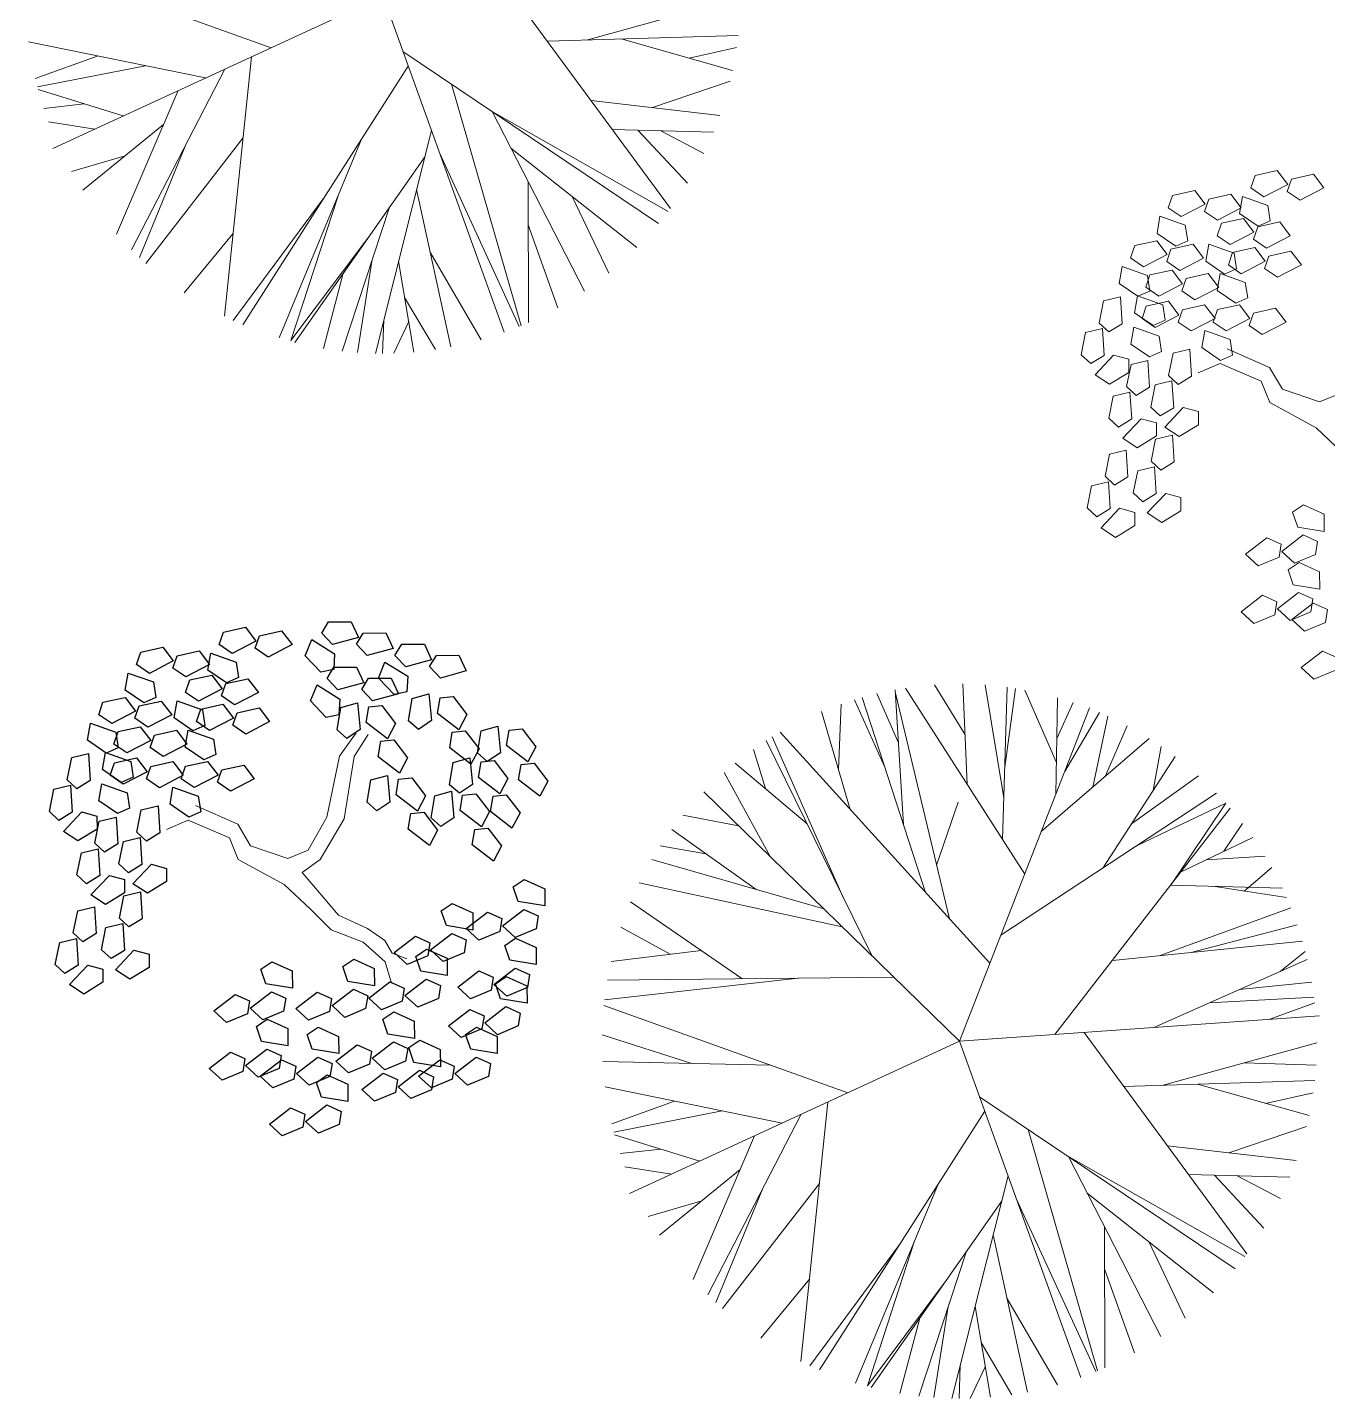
# Model space of a CAD drawing. Header units: millimetres. Extents: x 997 to 4249, y 599 to 1440.
# Drawn here: x 1203.14 to 1217.14, y 966.78 to 981.54 of the extents above; entities that cross this region are included whole.
import ezdxf

# ---------------------------------------------------------------- set-up
doc = ezdxf.new("R2010")
doc.units = ezdxf.units.MM
doc.linetypes.add('Continuo', pattern=[0])
doc.layers.add('cercas existentes', color=18, linetype='Continuous')
doc.layers.add('taludes', color=9, linetype='Continuous')

# ---------------------------------------------------------------- blocks, each defined once
blk = doc.blocks.new('L', base_point=(1.368308775523684, 0.5912675167845717))
at = {"linetype": 'Continuo'}
for p, q in [((1.280916089299289, 0.6500475163375409), (1.31174301821871, 0.6750159968378147)), ((1.31174301821871, 0.6750159968378147), (1.34186187343421, 0.6212700062196056)), ((1.293723648621445, 0.5998346800868539), (1.280916089299289, 0.6500475163375409)), ((1.322488404633423, 0.5908934065339309), (1.293723648621445, 0.5998346800868539)), ((1.34186187343421, 0.6212700062196056), (1.322488404633423, 0.5908934065339309)), ((1.27527990510628, 0.5667751144922686), (1.306106834025701, 0.5917435949925424)), ((1.288087464428436, 0.5165622782415816), (1.27527990510628, 0.5667751144922686)), ((1.306106834025701, 0.5917435949925424), (1.336225689241201, 0.5379976043743333)), ((1.336225689241201, 0.5379976043743333), (1.316852220440414, 0.5076210046886586)), ((1.336982685207903, 0.4891181912847007), (1.355723834733489, 0.547808448240046)), ((1.355723834733489, 0.547808448240046), (1.391149735721709, 0.5543715756204681)), ((1.391149735721709, 0.5543715756204681), (1.404239655361986, 0.5272420425432495)), ((1.316852220440414, 0.5076210046886586), (1.288087464428436, 0.5165622782415816)), ((1.404239655361986, 0.5272420425432495), (1.376269753342036, 0.4836181146925474)), ((1.376269753342036, 0.4836181146925474), (1.336982685207903, 0.4891181912847007))]:
    blk.add_line(p, q, dxfattribs=at)
blk = doc.blocks.new('gtfoods1')
at = {"layer": 'taludes', "lineweight": 5, "extrusion": (-0.01641984845041765, -0.0124598069475162, 0.999787548325991)}
for p, q in [((-718.688503688124, 320.3997060007353, 12.04832550111427), (-721.3130716827236, 321.3397210707515, 12.01693622980289)), ((-716.1423269772752, 321.050275373856, 12.09824991217639), (-714.3911368009174, 318.6679505138595, 12.09732068403467)), ((-717.4851824681434, 320.9549825577933, 12.07500816074742), (-721.038932786184, 319.3150927181293, 11.99620666658475)), ((-717.4851824681434, 320.9549825577933, 12.07500816074742), (-716.179645162247, 317.335708545794, 12.05134440269)), ((-715.2940559639756, 320.4822914667675, 12.10510287981084), (-713.6381162213011, 320.9392986897626, 12.1379943691516)), ((-715.7153264761441, 320.4693824930985, 12.09802333433964), (-713.661286295749, 320.5323243669172, 12.13254193988781)), ((-719.3946108366522, 320.0738705208153, 12.03266815513249), (-721.3006326620007, 320.4633122007299, 12.00621831445561)), ((-714.9221406887445, 320.4936880432317, 12.11135299942037), (-713.7220306415581, 320.1548989780495, 12.12684066825522)), ((-714.1891332522505, 320.2867612665145, 12.12081261227697), (-713.678160186904, 320.4003469556817, 12.13062005194447)), ((-720.5530139794423, 320.310557461803, 12.01659300938064), (-721.2281148810409, 320.066542125518, 12.00246456959347)), ((-718.9024703818532, 320.3009703635175, 12.04358096540974), (-719.19260110301, 317.5076920205354, 12.00400494593921)), ((-717.2699357590798, 320.3582651581862, 12.07110666666667), (-714.5180501092696, 318.5055078866828, 12.09321191045127)), ((-720.0404149444623, 320.2058223275094, 12.02370633979057), (-721.2058988690846, 319.9777258432407, 12.00172256171044)), ((-719.1878369659655, 320.1692870090653, 12.03725319590334), (-720.1941703148657, 318.2238014706968, 11.99648031818518)), ((-717.2132032439583, 320.2009885575869, 12.07007835112589), (-718.9938199701878, 317.4161408631999, 12.00612864387135)), ((-720.2822675404918, 319.6642583961536, 12.01298509694982), (-721.1981601058665, 319.9487400957942, 12.00148842440694)), ((-716.7471365141841, 320.0062810328104, 12.07530618875671), (-715.9986125768942, 317.4062011584888, 12.05519607283778)), ((-714.5855186842853, 319.7539173130194, 12.10766209705819), (-713.7486637954139, 320.0384315042693, 12.12495179244728)), ((-720.7013799975784, 319.7944372212141, 12.00772421943888), (-721.1370339197888, 319.7456517942496, 11.9999613415643)), ((-719.6904190619016, 319.9373688370238, 12.02610885081069), (-720.3531185443671, 318.3912303285301, 11.99595643255481)), ((-715.2457699341549, 319.8305962109566, 12.09777417512901), (-713.858909817832, 319.6695319249231, 12.11854379041469)), ((-716.3112953148011, 319.7128429876268, 12.07880719757897), (-714.4139126350951, 318.6374474846075, 12.0965664866373)), ((-716.3112953148011, 319.7128429876268, 12.07880719757897), (-715.3169907716883, 317.7764513381073, 12.07100480378538)), ((-720.5872075361981, 319.5235428236672, 12.00622330320088), (-721.086172368176, 319.6017541830986, 11.99900334077037)), ((-719.8467028373702, 319.5727445002892, 12.01899803551799), (-720.7156784270428, 318.8664965725441, 11.99592497317938)), ((-716.9628073748672, 319.5068289141109, 12.06553975429339), (-717.5668180364344, 317.1085505222529, 12.02573144746903)), ((-715.0174653366678, 319.5200098860014, 12.09765303062945), (-713.9272236090624, 319.4909314349541, 12.11519604943986)), ((-714.740883172723, 319.5126330066719, 12.1021034988413), (-714.206979259523, 318.9408599717169, 12.10374628762621)), ((-714.49568724103, 319.5060932517299, 12.1060489327559), (-714.0305370336248, 319.2613806632905, 12.11063853226887)), ((-719.6048815500462, 319.3630390469232, 12.02035610306792), (-720.1083115175836, 318.1412272408852, 11.99686132864637)), ((-718.9935809662416, 319.4237891774872, 12.03115279488806), (-720.0369363671018, 318.0763311662026, 11.99722478279888)), ((-717.715341589771, 319.4156545813132, 12.05204437461333), (-718.6041862104557, 317.274244215861, 12.01075935008594)), ((-720.2602243950441, 319.2366605558991, 12.00801820024382), (-720.837408920052, 319.0680441636839, 11.99643752997802)), ((-717.0326357105596, 319.2295692262799, 12.06093760337421), (-718.4346057939501, 317.2268628370264, 12.01295393825754)), ((-716.874320236268, 319.2615205887953, 12.06393586438757), (-716.0186714749011, 317.39786748752, 12.05476278093583)), ((-716.1090166303488, 319.3189085706074, 12.07721989916732), (-714.7512795438838, 318.2476254983742, 12.08616765670734)), ((-715.9228192095184, 318.9562921803692, 12.07575879191277), (-715.919633852986, 317.4403186679133, 12.05691835500333)), ((-718.1276363846384, 318.7708340580512, 12.03723707166826), (-719.096877449053, 317.4618935295939, 12.00500628632653)), ((-717.9690169286453, 318.8044982776294, 12.04026167142183), (-718.4763759563837, 317.2461403819671, 12.01250817823164)), ((-717.1229521771743, 318.8709596482663, 12.05498515020034), (-716.7540398604397, 317.177637897084, 12.03994097591494)), ((-715.4482088460745, 318.7975173487266, 12.08157475395577), (-715.0549876162631, 317.971984490156, 12.07774459296296)), ((-717.4150299607936, 318.6833211964865, 12.04784982265689), (-717.9230052486532, 317.1327531870702, 12.02018328913311)), ((-715.9218455976966, 318.4929348918547, 12.07000021247335), (-715.6020618306322, 317.599707594663, 12.06412032461841)), ((-719.1004715125237, 318.3946840252975, 12.01657211934827), (-719.625364148912, 317.7584013509502, 12.00002198615982)), ((-717.6490778487646, 318.3489850936085, 12.03983932635597), (-718.4763759563837, 317.2461403819671, 12.01250817823164)), ((-716.9743966376259, 318.1890839722255, 12.04892708330965), (-716.4300303455911, 317.254988295113, 12.04622626950307)), ((-717.6069911571069, 318.0973696643114, 12.0373947844313), (-717.7606715947859, 317.1176009755829, 12.02266051584882)), ((-717.317296345579, 318.0992986991007, 12.04217658043905), (-717.1525325400603, 317.122009006664, 12.03270312362559)), ((-717.912957741243, 317.9720341434329, 12.0308078035856), (-718.125692970601, 317.1614963053662, 12.01721269021144)), ((-717.2518406658592, 317.7110509748509, 12.03841306180598), (-716.9200986383332, 317.149281968077, 12.03686035232535)), ((-717.4761534464085, 317.4685423903416, 12.03170684491823), (-717.4891195942187, 317.107670339346, 12.02699654585915)), ((-717.208035313261, 317.4512212823083, 12.0358943763546), (-717.369357828843, 317.1093878747522, 12.02898483862233)), ((-711.8807682955487, 312.0320126547415, 12.09417266884087), (-711.9701887398187, 313.485773549502, 12.11082151582811)), ((-711.3871766854547, 311.0209039175511, 12.08967819389156), (-711.9680141008619, 313.450419229418, 12.1104166289489)), ((-710.5768202264333, 311.50075125585, 12.10896702729315), (-711.8596534851167, 313.5042859605451, 12.11286758353273)), ((-711.2197845058365, 313.0080856171994, 12.11719249381007), (-711.5493374441289, 313.5388023189207, 12.11839416732697)), ((-711.1960658645107, 312.4678918286163, 12.1108498927233), (-711.2434953640375, 313.548101758485, 12.12353300925393)), ((-710.801758056926, 312.3218007749815, 12.1155050896113), (-711.000884358632, 313.5381614691514, 12.12739361131876)), ((-710.8155927798871, 311.8736672895898, 12.1096930341694), (-710.7649621076112, 313.5136928900083, 12.13096330318869)), ((-710.7916002963209, 312.650830278322, 12.11977242913467), (-710.6742304458444, 313.5003422656655, 12.13228703866627)), ((-710.2361168267055, 312.7020216429232, 12.12953329163565), (-710.5754935273749, 313.483287981674, 12.13369608988856)), ((-712.5812442480747, 312.628098040844, 12.09009720286008), (-712.5518170220626, 313.3317948151628, 12.09935028540436)), ((-712.0851528001799, 312.6613743608445, 12.09865938490382), (-712.409341499008, 313.3786299027749, 12.10227388896484)), ((-711.6443288409932, 311.3039440562575, 12.08898227190541), (-712.3260578232976, 313.4031938231487, 12.10394781159123)), ((-711.9349629273488, 312.9130865901957, 12.10426295626928), (-712.1684153898777, 313.4441773845751, 12.10704758264851)), ((-710.2430480791104, 312.3564934843778, 12.12511332873802), (-710.2221139456306, 313.4000776664911, 12.13846275745018)), ((-710.2309351423605, 312.9603332532197, 12.13283758901498), (-710.0543694477999, 313.3479522476841, 12.14056807144786)), ((-712.4555943343016, 312.196881091247, 12.08678677223954), (-712.7627061155163, 313.2508555865784, 12.09487808093887)), ((-711.278809097953, 309.7009560358026, 12.07500816074742), (-709.8781662873153, 313.2919961969305, 12.14276456544856)), ((-710.1464608220233, 312.6041288479169, 12.12978575800128), (-709.7702291975888, 313.2398222845295, 12.14388703791489)), ((-709.8443267193161, 312.4379936798414, 12.13267735674541), (-709.6829533484304, 313.2013131325691, 12.14484048011091)), ((-710.9511619174702, 310.5409947540859, 12.0908581655538), (-713.2109308333916, 313.0282586695253, 12.08474263125931)), ((-709.7057116862857, 312.5577812191345, 12.13644672492652), (-709.4721408268288, 313.0972625772406, 12.14700599966334)), ((-712.2194102981907, 310.6189658078301, 12.07100100474684), (-713.3584081246677, 312.9381402382255, 12.08119746510328)), ((-712.5295777003439, 311.2505142428229, 12.07377766464173), (-713.2948593392198, 312.9780910098552, 12.08273903287859)), ((-710.3978212931975, 311.9596779315671, 12.1176261398679), (-709.2380465378833, 312.9619253926226, 12.14916397568097)), ((-709.1935734784079, 312.4022486914196, 12.14291942639741), (-709.1062906998368, 312.8756424860655, 12.15025254973906)), ((-713.3686551603648, 312.4214409416168, 12.07458983276464), (-713.4974495836072, 312.8444825381289, 12.07774673521794)), ((-709.7351337258242, 311.5662220469612, 12.12360625525507), (-708.9567107355072, 312.7679024959853, 12.15136644720358)), ((-713.3178647086495, 311.6910374493896, 12.06632136138338), (-713.813338942997, 312.5958238480239, 12.06945988005074)), ((-712.918816810024, 312.0430648450056, 12.07726218508819), (-713.6946157508069, 312.6956187278279, 12.07265340048493)), ((-709.425948140693, 312.0435233158619, 12.13463246029654), (-708.7050472811334, 312.5599442639946, 12.15290793114342)), ((-711.278809097953, 309.7009560358026, 12.07500816074742), (-714.0323365240517, 312.388349024852, 12.06327756341932)), ((-711.5246475622528, 311.5959144032497, 12.09458650522734), (-711.2937993567907, 312.274236977622, 12.10683136764247)), ((-710.8331077489229, 310.8436680984, 12.09656906159737), (-708.5105845669134, 312.372072464625, 12.15376031422732)), ((-709.3668829555781, 311.808560242777, 12.13267429105925), (-708.4101501185917, 312.2638993131866, 12.15406167979778)), ((-708.4101501185917, 312.2638993131866, 12.15406167979778), (-709.0051523950422, 311.3828518032033, 12.13330974192046)), ((-713.6569386897459, 312.0219675418236, 12.06487683592881), (-714.2574246215795, 312.1364512243867, 12.05644160055055)), ((-710.2506001156294, 309.7739206484457, 12.09280410205074), (-708.3639342551901, 312.2112092121442, 12.15416405061145)), ((-713.4667245003554, 311.336412954231, 12.05945709523542), (-714.376818935496, 311.9826140423863, 12.05256355864521)), ((-708.4323275468473, 311.7477516540885, 12.14726498582523), (-708.2303549326184, 312.0471806373694, 12.15431367017595)), ((-708.8934083997433, 311.5272082444528, 12.13694398690831), (-708.1204112254554, 311.8969469465562, 12.15424703236051)), ((-714.0082191211952, 311.7208944082508, 12.05535552849129), (-714.4997310292447, 311.8054946040361, 12.04833758890621)), ((-708.623639756488, 311.6562435293197, 12.14298258469084), (-707.9895244775189, 311.6955780162414, 12.15388707834151)), ((-712.7400216067058, 311.1270730181534, 12.06878309273748), (-714.5901836390767, 311.6600457387913, 12.04503940489389)), ((-708.212880616682, 311.318677683696, 12.1455217216673), (-707.9175294403458, 311.5717221878717, 12.15352592968724)), ((-712.5404183297578, 310.9322638401388, 12.06963344403008), (-714.7281757912758, 311.4052880224087, 12.03959820686829)), ((-709.0051523950422, 311.3828518032033, 12.13330974192046), (-707.8025332312259, 311.3482607880235, 12.1526296737761)), ((-708.5498873121264, 311.3697569770366, 12.14062352065162), (-707.7574861560488, 311.249654607748, 12.15214062206237)), ((-713.6232256268931, 310.3751329105594, 12.04490691549683), (-714.8204199253742, 311.2041425980874, 12.03557648461247)), ((-709.1197975412481, 310.6239644453176, 12.12196928693738), (-707.7107421356413, 311.1387234449635, 12.15152584037469)), ((-708.7848765743747, 310.6576203367611, 12.12788924209254), (-707.6421137015495, 310.9551091555754, 12.15036466319137)), ((-714.3923350729519, 310.6375987767178, 12.03554654000987), (-714.9251003332906, 310.9284348322947, 12.03042128739762)), ((-714.0614072848582, 310.6785563852886, 12.04149191114497), (-715.0292346944882, 310.5587722430873, 12.02410415072415)), ((-709.6324744607482, 310.5724460310239, 12.11290737461455), (-707.5857923220071, 310.7781151842573, 12.14908386919769)), ((-707.8281323276931, 310.4524435037374, 12.14104516888379), (-707.5556256253742, 310.6687769859036, 12.14821668441611)), ((-709.1867171122854, 309.84941679279, 12.11121747894675), (-707.5343283349498, 310.5828524882843, 12.14749562706485)), ((-713.0165447033169, 310.3813906317205, 12.05494862755557), (-715.1000891760461, 310.1466895090043, 12.017804921081)), ((-711.9868707314604, 310.3920113858082, 12.07199167149773), (-715.0691369137885, 310.3602188110599, 12.02097435985385)), ((-708.2677049958929, 310.2573330772668, 12.13139436349545), (-707.4849190832897, 310.3378203136474, 12.14525338963482)), ((-712.4821303179338, 309.1456794787446, 12.04832550111427), (-715.1066983138992, 310.0856945487608, 12.01693622980289)), ((-708.5892672711834, 310.1146031957367, 12.12433447294534), (-707.4613702187164, 310.1769631423304, 12.14363546502027)), ((-707.9492085587704, 309.9372338750959, 12.13263591656507), (-707.4543064756167, 310.1165148161599, 12.14299814079727)), ((-711.278809097953, 309.7009560358026, 12.07500816074742), (-707.4041251428896, 309.9759145426501, 12.14207006128282)), ((-714.1584999096119, 309.4616318065921, 12.02473145908271), (-715.1252815898979, 309.7709565386424, 12.0127086222852)), ((-709.9359536084507, 309.7962488504995, 12.09824991217639), (-708.1847634293608, 307.4139239918688, 12.09732068403467)), ((-711.278809097953, 309.7009560358026, 12.07500816074742), (-714.8325594159933, 308.0610661934068, 11.99620666658475)), ((-711.278809097953, 309.7009560358026, 12.07500816074742), (-709.9732717920565, 306.0816820224375, 12.05134440269)), ((-709.0876825924192, 309.228264943411, 12.10510287981084), (-707.4317428483787, 309.6852721664061, 12.1379943691516)), ((-713.3111723836982, 309.4426091104992, 12.03841033559123), (-715.1196931259556, 309.4832108261933, 12.00921438560335)), ((-708.2141728940578, 309.4693366644531, 12.12245316975373), (-707.4403800202383, 309.4420803593098, 12.13482175078824)), ((-713.1882374664619, 308.8198439974585, 12.03266815513249), (-715.0942592904441, 309.2092856773734, 12.00621831445561)), ((-709.5089531045878, 309.2153559697419, 12.09802333433964), (-707.4549129241927, 309.2782978421947, 12.13254193988781)), ((-708.7157673171882, 309.239661519875, 12.11135299942037), (-707.5156572700016, 308.9008724533269, 12.12684066825522)), ((-714.3466406092518, 309.0565309370804, 12.01659300938064), (-715.0217415094846, 308.8125156021615, 12.00246456959347)), ((-712.696097008931, 309.046943838795, 12.04358096540974), (-712.9862277314537, 306.2536654971786, 12.00400494593921)), ((-711.0635623888893, 309.1042386348297, 12.07110666666667), (-708.3116767390791, 307.2514813633263, 12.09321191045127)), ((-707.9827598806942, 309.032734741792, 12.12081261227697), (-707.4717868139817, 309.1463204323252, 12.13062005194447)), ((-713.8340415729058, 308.9517958041529, 12.02370633979057), (-714.9995254975283, 308.72369932125, 12.00172256171044)), ((-712.981463595775, 308.9152604857086, 12.03725319590334), (-713.9877969446752, 306.9697749487061, 11.99648031818518)), ((-711.006829871036, 308.9469620328643, 12.07007835112589), (-712.7874465986315, 306.1621143398434, 12.00612864387135)), ((-710.5407631453597, 308.75225451082, 12.07530618875671), (-709.7922392039718, 306.152174635132, 12.05519607283778)), ((-708.3791453154608, 308.4998907910287, 12.10766209705819), (-707.5422904238576, 308.7844049781809, 12.12495179244728)), ((-714.0758941689355, 308.4102318741629, 12.01298509694982), (-714.9917867329441, 308.6947135724374, 12.00148842440694)), ((-713.484045690345, 308.6833423109351, 12.02610885081069), (-714.1467451728108, 307.1372038038076, 11.99595643255481)), ((-709.0393965639644, 308.5765696889657, 12.09777417512901), (-707.6525364462757, 308.4155054002006, 12.11854379041469)), ((-714.4950066273882, 308.5404106978574, 12.00772421943888), (-714.9306605495983, 308.4916252708931, 11.9999613415643)), ((-710.1049219432448, 308.4588164656361, 12.07880719757897), (-708.2075392635388, 307.3834209626168, 12.0965664866373)), ((-710.1049219432448, 308.4588164656361, 12.07880719757897), (-709.1106174014978, 306.5224248133848, 12.07100480378538)), ((-714.3808341646418, 308.2695162989446, 12.00622330320088), (-714.8797989966197, 308.347727658376, 11.99900334077037)), ((-713.6403294644479, 308.3187179755666, 12.01899803551799), (-714.5093050541204, 307.6124700478215, 11.99592497317938)), ((-712.7872075946852, 308.1697626541306, 12.03115279488806), (-713.8305629969113, 306.8223046414801, 11.99722478279888)), ((-711.5089682182147, 308.1616280552248, 12.05204437461333), (-712.3978128388994, 306.0202176911384, 12.01075935008594)), ((-710.7564340046765, 308.2528023907541, 12.06553975429339), (-711.36044466761, 305.8545239988962, 12.02573144746903)), ((-708.8110919678434, 308.2659833640107, 12.09765303062945), (-707.72085023614, 308.2369049115975, 12.11519604943986)), ((-708.5345098011667, 308.2586064819493, 12.1021034988413), (-708.0006058879667, 307.6868334483602, 12.10374628762621)), ((-708.2893138681077, 308.2520667297392, 12.1060489327559), (-707.8241636607024, 308.007354138568, 12.11063853226887)), ((-714.0538510248534, 307.9826340339084, 12.00801820024382), (-714.6310355471296, 307.8140176375955, 11.99643752997802)), ((-713.3985081798555, 308.1090125235667, 12.02035610306792), (-713.9019381446615, 306.8872007161626, 11.99686132864637)), ((-710.6679468647117, 308.0074940654386, 12.06393586438757), (-709.8122981019787, 306.1438409641632, 12.05476278093583)), ((-709.9026432601586, 308.0648820458848, 12.07721989916732), (-708.5449061723275, 306.9935989763835, 12.08616765670734)), ((-710.8262623403691, 307.9755427042892, 12.06093760337421), (-712.228232421028, 305.9728363136699, 12.01295393825754)), ((-709.716445837962, 307.7022656542808, 12.07575879191277), (-709.7132604814294, 306.1862921445568, 12.05691835500333)), ((-711.7626435584548, 307.5504717529068, 12.04026167142183), (-712.2700025848271, 305.9921138586103, 12.01250817823164)), ((-710.916578805618, 307.6169331235437, 12.05498515020034), (-710.5476664888834, 305.9236113709956, 12.03994097591494)), ((-709.2418354745182, 307.5434908253699, 12.08157475395577), (-708.8486142433408, 306.7179579654335, 12.07774459296296)), ((-711.9212630130821, 307.5168075346946, 12.03723707166826), (-712.8905040774964, 306.2078670035053, 12.00500628632653)), ((-711.2086565878712, 307.429294671764, 12.04784982265689), (-711.7166318757309, 305.8787266623476, 12.02018328913311)), ((-712.8940981409673, 307.140657497843, 12.01657211934827), (-713.4189907773557, 306.5043748275934, 12.00002198615982)), ((-709.7154722275063, 307.2389083671321, 12.07000021247335), (-709.3956884604418, 306.3456810699404, 12.06412032461841)), ((-711.4427044772083, 307.0949585702517, 12.03983932635597), (-712.2700025848271, 305.9921138586103, 12.01250817823164)), ((-711.4006177882825, 306.8433431395888, 12.0373947844313), (-711.5542982232296, 305.8635744535923, 12.02266051584882)), ((-711.1109229740225, 306.8452721757442, 12.04217658043905), (-710.946159168504, 305.8679824833075, 12.03270312362559)), ((-710.7680232660696, 306.9350574475029, 12.04892708330965), (-710.2236569767667, 306.0009617717565, 12.04622626950307)), ((-711.7065843696864, 306.7180076214422, 12.0308078035856), (-711.9193196004107, 305.9074697820097, 12.01721269021144)), ((-711.0454672956689, 306.4570244514941, 12.03841306180598), (-710.7137252667767, 305.8952554460861, 12.03686035232535)), ((-711.2697800734861, 306.2145158669848, 12.03170684491823), (-711.2827462240282, 305.8536438146234, 12.02699654585915)), ((-711.0016619403386, 306.1971947575857, 12.0358943763546), (-711.1629844559207, 305.8553613527615, 12.02898483862233))]:
    blk.add_line(p, q, dxfattribs=at)
at = {"layer": 'taludes', "linetype": 'Continuo', "lineweight": 5, "extrusion": (-0.01236829873502729, -0.01648888712755284, 0.999787548325991)}
for p, q in [((-708.0953487725778, 319.0238936312744, 12.10332576824757), (-707.8579369587674, 319.0765291070193, 12.1071308572636)), ((-707.8579369587674, 319.0765291070193, 12.1071308572636), (-707.7453558568382, 318.9282450862477, 12.10607803180477)), ((-708.1415207387729, 318.8903030929714, 12.10055135080085), (-708.0953487725778, 319.0238936312744, 12.10332576824757)), ((-707.7453558568382, 318.9282450862477, 12.10607803180477), (-708.0018872514838, 318.7949380979189, 12.10070594967603)), ((-707.7517539761188, 318.8515369449058, 12.1047337804944), (-707.7055820071919, 318.985127483209, 12.10750819794113)), ((-707.7055820071919, 318.985127483209, 12.10750819794113), (-707.4681701920154, 319.0377629589536, 12.11131328695716)), ((-707.4681701920154, 319.0377629589536, 12.11131328695716), (-707.3555890900864, 318.889478938182, 12.11026046149833)), ((-709.0304780836377, 318.6755123769492, 12.08601171195233), (-708.9843061147108, 318.8091029138864, 12.08878612939906)), ((-708.9843061147108, 318.8091029138864, 12.08878612939906), (-708.7468943009003, 318.8617383882652, 12.09259121841509)), ((-708.7468943009003, 318.8617383882652, 12.09259121841509), (-708.6343131989711, 318.7134543661275, 12.09153839295626)), ((-708.6407113168859, 318.6367462275177, 12.09019414164589), (-708.5945393479587, 318.7703367658207, 12.09296855909262)), ((-708.5945393479587, 318.7703367658207, 12.09296855909262), (-708.3571275355143, 318.8229722415656, 12.09677364810865)), ((-708.3571275355143, 318.8229722415656, 12.09677364810865), (-708.2445464349512, 318.6746882194279, 12.09572082264981)), ((-708.2628504336351, 318.6151729776461, 12.09451283659002), (-708.2312715205524, 318.7986256025979, 12.09792906940174)), ((-708.2312715205524, 318.7986256025979, 12.09792906940174), (-707.9587374693874, 318.7020336931198, 12.09970753671299)), ((-708.0018872514838, 318.7949380979189, 12.10070594967603), (-708.1415207387729, 318.8903030929714, 12.10055135080085)), ((-707.6121204874639, 318.7561719484875, 12.10488837936959), (-707.7517539761188, 318.8515369449058, 12.1047337804944)), ((-707.3555890900864, 318.889478938182, 12.11026046149833), (-707.6121204874639, 318.7561719484875, 12.10488837936959)), ((-708.8908445908846, 318.5801473805309, 12.08616631082752), (-709.0304780836377, 318.6755123769492, 12.08601171195233)), ((-708.6343131989711, 318.7134543661275, 12.09153839295626), (-708.8908445908846, 318.5801473805309, 12.08616631082752)), ((-708.5010778295969, 318.5413812283673, 12.09034874052108), (-708.6407113168859, 318.6367462275177, 12.09019414164589)), ((-708.2445464349512, 318.6746882194279, 12.09572082264981), (-708.5010778295969, 318.5413812283673, 12.09034874052108)), ((-708.0623440683357, 318.4775267100831, 12.09472317010384), (-708.2628504336351, 318.6151729776461, 12.09451283659002)), ((-707.9587374693874, 318.7020336931198, 12.09970753671299), (-707.9331648352716, 318.5349046863862, 12.09726753698337)), ((-709.1518077730361, 318.400382258892, 12.07997319774151), (-709.1202288626853, 318.5838348838438, 12.08338943055323)), ((-709.1202288626853, 318.5838348838438, 12.08338943055323), (-708.8476948115203, 318.4872429743657, 12.08516789786448)), ((-708.8476948115203, 318.4872429743657, 12.08516789786448), (-708.8221221801364, 318.320113970364, 12.08272789813486)), ((-708.5045287016007, 318.3754793177295, 12.08756993080216), (-708.4583567354057, 318.5090698573986, 12.09034434824888)), ((-708.4583567354057, 318.5090698573986, 12.09034434824888), (-708.2209449215952, 318.5617053304115, 12.09414943726491)), ((-708.2209449215952, 318.5617053304115, 12.09414943726491), (-708.1083638210321, 318.4134213096399, 12.09309661180608)), ((-708.1147619375809, 318.3367131696641, 12.09175236049572), (-708.0685899686539, 318.4703037079671, 12.09452677794244)), ((-708.0685899686539, 318.4703037079671, 12.09452677794244), (-707.8311781548434, 318.5229391823459, 12.09833186695847)), ((-707.9331648352716, 318.5349046863862, 12.09726753698337), (-708.0623440683357, 318.4775267100831, 12.09472317010384)), ((-707.8311781548434, 318.5229391823459, 12.09833186695847), (-707.71859705428, 318.3746551602085, 12.09727904149964)), ((-709.3915919469518, 318.2687260279058, 12.07483551929644), (-709.1541801331414, 318.3213615009188, 12.07864060831247)), ((-709.1541801331414, 318.3213615009188, 12.07864060831247), (-709.0415990312122, 318.1730774828791, 12.07758778285364)), ((-708.9513014118347, 318.262735991329, 12.08018353125533), (-709.1518077730361, 318.400382258892, 12.07997319774151)), ((-708.8221221801364, 318.320113970364, 12.08272789813486), (-708.9513014118347, 318.262735991329, 12.08018353125533)), ((-708.3648952129456, 318.2801143213112, 12.08772452967734), (-708.5045287016007, 318.3754793177295, 12.08756993080216)), ((-708.1083638210321, 318.4134213096399, 12.09309661180608), (-708.3648952129456, 318.2801143213112, 12.08772452967734)), ((-707.9751284475597, 318.2413481691478, 12.0919069593709), (-708.1147619375809, 318.3367131696641, 12.09175236049572)), ((-707.71859705428, 318.3746551602085, 12.09727904149964), (-707.9751284475597, 318.2413481691478, 12.0919069593709)), ((-709.437763914513, 318.1351354882368, 12.07206110184972), (-709.3915919469518, 318.2687260279058, 12.07483551929644)), ((-709.0415990312122, 318.1730774828791, 12.07758778285364), (-709.2981304244918, 318.0397704931845, 12.0722157007249)), ((-709.0479971504928, 318.0963693401713, 12.07624353154328), (-709.0018251815659, 318.2299598812062, 12.07901794899)), ((-709.0018251815659, 318.2299598812062, 12.07901794899), (-708.7644133677554, 318.2825953528531, 12.08282303800603)), ((-708.7644133677554, 318.2825953528531, 12.08282303800603), (-708.6518322658264, 318.1343113348134, 12.0817702125472)), ((-708.625858393731, 318.1003492010384, 12.08153141659134), (-708.5942794833802, 318.2838018259902, 12.08494764940305)), ((-708.5942794833802, 318.2838018259902, 12.08494764940305), (-708.3217454308492, 318.1872099151462, 12.0867261167143)), ((-708.3842727282865, 318.0613028454532, 12.08387608747966), (-708.3381007593596, 318.194893386488, 12.08665050492638)), ((-708.3381007593596, 318.194893386488, 12.08665050492638), (-708.1006889469149, 318.247528858135, 12.09045559394241)), ((-708.3217454308492, 318.1872099151462, 12.0867261167143), (-708.2961727980994, 318.0200809111445, 12.08428611698468)), ((-708.1006889469149, 318.247528858135, 12.09045559394241), (-707.9881078477179, 318.0992448387294, 12.08940276848358)), ((-707.9483339980716, 318.1561272356907, 12.09083293461994), (-707.710922181529, 318.2087627114356, 12.09463802363597)), ((-707.710922181529, 318.2087627114356, 12.09463802363597), (-707.5983410809658, 318.0604786906638, 12.09358519817714)), ((-709.5590936052772, 317.8600053729117, 12.06602258763889), (-709.5275146935605, 318.0434579978635, 12.06943882045061)), ((-709.5275146935605, 318.0434579978635, 12.06943882045061), (-709.2549806451275, 317.9468660870193, 12.07121728776186)), ((-709.2981304244918, 318.0397704931845, 12.0722157007249), (-709.437763914513, 318.1351354882368, 12.07206110184972)), ((-708.9083636618379, 318.001004342387, 12.07639813041846), (-709.0479971504928, 318.0963693401713, 12.07624353154328)), ((-708.6518322658264, 318.1343113348134, 12.0817702125472), (-708.9083636618379, 318.001004342387, 12.07639813041846)), ((-708.4253520311636, 317.9627029334754, 12.08174175010516), (-708.625858393731, 318.1003492010384, 12.08153141659134)), ((-708.2446392409975, 317.9659378490348, 12.08403068635485), (-708.3842727282865, 318.0613028454532, 12.08387608747966)), ((-707.9881078477179, 318.0992448387294, 12.08940276848358), (-708.2446392409975, 317.9659378490348, 12.08403068635485)), ((-707.9945059656325, 318.0225366987536, 12.08805851717322), (-707.9483339980716, 318.1561272356907, 12.09083293461994)), ((-707.8548724769776, 317.9271716996034, 12.08821311604841), (-707.9945059656325, 318.0225366987536, 12.08805851717322)), ((-707.5983410809658, 318.0604786906638, 12.09358519817714), (-707.8548724769776, 317.9271716996034, 12.08821311604841)), ((-709.2740746719612, 317.8195878473668, 12.06888195449523), (-709.2279027044001, 317.9531783870359, 12.07165637194196)), ((-709.2549806451275, 317.9468660870193, 12.07121728776186), (-709.2294080110116, 317.7797370816518, 12.06877728803224)), ((-709.2279027044001, 317.9531783870359, 12.07165637194196), (-708.9904908892238, 318.0058138627805, 12.07546146095799)), ((-708.9904908892238, 318.0058138627805, 12.07546146095799), (-708.8779097900265, 317.8575298406431, 12.07440863549915)), ((-708.8843079093072, 317.7808217006673, 12.07306438418879), (-708.8381359403802, 317.9144122403363, 12.07583880163551)), ((-708.8381359403802, 317.9144122403363, 12.07583880163551), (-708.6007241252037, 317.9670477147151, 12.07964389065154)), ((-708.6007241252037, 317.9670477147151, 12.07964389065154), (-708.4881430246405, 317.8187636925777, 12.07859106519271)), ((-708.5056024204168, 317.7861727301279, 12.07783757326884), (-708.4740235127979, 317.9696253550796, 12.08125380608056)), ((-708.4740235127979, 317.9696253550796, 12.08125380608056), (-708.2014894602671, 317.8730334442357, 12.08303227339181)), ((-708.2961727980994, 318.0200809111445, 12.08428611698468), (-708.4253520311636, 317.9627029334754, 12.08174175010516)), ((-709.35858724271, 317.7223591053485, 12.06623292115271), (-709.5590936052772, 317.8600053729117, 12.06602258763889)), ((-709.3954043654576, 317.5444577334076, 12.06284344028441), (-709.3638254537407, 317.7279103569933, 12.06625967309613)), ((-709.3638254537407, 317.7279103569933, 12.06625967309613), (-709.0912914025757, 317.6313184447833, 12.06803814040738)), ((-709.2294080110116, 317.7797370816518, 12.06877728803224), (-709.35858724271, 317.7223591053485, 12.06623292115271)), ((-709.134441186038, 317.7242228523144, 12.06903655337042), (-709.2740746719612, 317.8195878473668, 12.06888195449523)), ((-708.8779097900265, 317.8575298406431, 12.07440863549915), (-709.134441186038, 317.7242228523144, 12.06903655337042)), ((-708.7446744206522, 317.6854567028829, 12.07321898306398), (-708.8843079093072, 317.7808217006673, 12.07306438418879)), ((-708.4881430246405, 317.8187636925777, 12.07859106519271), (-708.7446744206522, 317.6854567028829, 12.07321898306398)), ((-708.3050960592154, 317.6485264625649, 12.07804790678266), (-708.5056024204168, 317.7861727301279, 12.07783757326884)), ((-708.2014894602671, 317.8730334442357, 12.08303227339181), (-708.175916826151, 317.705904440234, 12.08059227366218)), ((-709.7759931001042, 317.4345414188006, 12.05632242200835), (-709.728229900124, 317.6729686790704, 12.06084553269276)), ((-709.728229900124, 317.6729686790704, 12.06084553269276), (-709.547107845716, 317.715978715966, 12.06379551872904)), ((-709.547107845716, 317.715978715966, 12.06379551872904), (-709.5288018104159, 317.4274439424523, 12.05926335300996)), ((-709.3135052008404, 317.4832054915776, 12.06284641287249), (-709.2673332332793, 317.6167960298806, 12.06562083031921)), ((-709.2673332332793, 317.6167960298806, 12.06562083031921), (-709.0299214194688, 317.6694315042594, 12.06942591933524)), ((-709.0912914025757, 317.6313184447833, 12.06803814040738), (-709.0657187711918, 317.4641894421477, 12.06559814067776)), ((-709.0299214194688, 317.6694315042594, 12.06942591933524), (-708.9173403175396, 317.5211474821219, 12.06837309387641)), ((-708.8775664678933, 317.5780298818149, 12.06980326001277), (-708.6401546540828, 317.6306653548279, 12.0736083490288)), ((-708.6401546540828, 317.6306653548279, 12.0736083490288), (-708.5275735535197, 317.4823813354224, 12.07255552356997)), ((-708.5482925719741, 317.4457207466412, 12.07169458938877), (-708.502120604413, 317.5793112849444, 12.07446900683549)), ((-708.502120604413, 317.5793112849444, 12.07446900683549), (-708.2647087919686, 317.6319467579574, 12.07827409585152)), ((-708.175916826151, 317.705904440234, 12.08059227366218), (-708.3050960592154, 317.6485264625649, 12.07804790678266)), ((-708.2647087919686, 317.6319467579574, 12.07827409585152), (-708.1521276914054, 317.4836627371856, 12.07722127039269)), ((-708.1123538390273, 317.5405451368788, 12.07865143652905), (-707.8749420265826, 317.5931806098918, 12.08245652554508)), ((-707.8749420265826, 317.5931806098918, 12.08245652554508), (-707.7623609260195, 317.4448965891202, 12.08140370008625)), ((-709.6724456067357, 317.3382927658904, 12.05601603005111), (-709.7759931001042, 317.4345414188006, 12.05632242200835)), ((-709.1948980042562, 317.4068114644786, 12.06305377379823), (-709.3954043654576, 317.5444577334076, 12.06284344028441)), ((-709.1738717121852, 317.3878404924274, 12.06300101174767), (-709.3135052008404, 317.4832054915776, 12.06284641287249)), ((-709.0657187711918, 317.4641894421477, 12.06559814067776), (-709.1948980042562, 317.4068114644786, 12.06305377379823)), ((-708.9173403175396, 317.5211474821219, 12.06837309387641), (-709.1738717121852, 317.3878404924274, 12.06300101174767)), ((-708.9237384354547, 317.4444393421461, 12.06702884256605), (-708.8775664678933, 317.5780298818149, 12.06980326001277)), ((-708.7841049467993, 317.3490743457278, 12.06718344144123), (-708.9237384354547, 317.4444393421461, 12.06702884256605)), ((-708.5275735535197, 317.4823813354224, 12.07255552356997), (-708.7841049467993, 317.3490743457278, 12.06718344144123)), ((-708.408659084685, 317.3503557488571, 12.07184918826396), (-708.5482925719741, 317.4457207466412, 12.07169458938877)), ((-708.1521276914054, 317.4836627371856, 12.07722127039269), (-708.408659084685, 317.3503557488571, 12.07184918826396)), ((-708.1585258079542, 317.4069545972097, 12.07587701908233), (-708.1123538390273, 317.5405451368788, 12.07865143652905)), ((-707.7623609260195, 317.4448965891202, 12.08140370008625), (-708.0188923192991, 317.3115895994256, 12.07603161795751)), ((-709.9689139319435, 317.0937249438464, 12.04831493390789), (-709.9211507333293, 317.3321522054821, 12.0528380445923)), ((-709.9211507333293, 317.3321522054821, 12.0528380445923), (-709.740028681653, 317.3751622423777, 12.05578803062859)), ((-709.740028681653, 317.3751622423777, 12.05578803062859), (-709.721722644987, 317.0866274634004, 12.05125586490949)), ((-709.5288018104159, 317.4274439424523, 12.05926335300996), (-709.6724456067357, 317.3382927658904, 12.05601603005111)), ((-709.4348348916046, 317.2080753748864, 12.05680789866167), (-709.403255981254, 317.3915279984722, 12.06022413147338)), ((-709.403255981254, 317.3915279984722, 12.06022413147338), (-709.130721928723, 317.2949360876282, 12.06200259878463)), ((-709.130721928723, 317.2949360876282, 12.06200259878463), (-709.1051492959732, 317.1278070836265, 12.05956259905501)), ((-708.6696222654705, 317.1705906313159, 12.06565607517795), (-708.6380433523877, 317.354043253536, 12.06907230798966)), ((-708.6380433523877, 317.354043253536, 12.06907230798966), (-708.3655093025886, 317.2574513440579, 12.07085077530092)), ((-708.0188923192991, 317.3115895994256, 12.07603161795751), (-708.1585258079542, 317.4069545972097, 12.07587701908233)), ((-709.2343285304032, 317.0704291073232, 12.05701823217549), (-709.4348348916046, 317.2080753748864, 12.05680789866167)), ((-708.9795194300982, 317.1094250023611, 12.06081359245343), (-708.7983973797882, 317.1524350392569, 12.06376357848972)), ((-708.7983973797882, 317.1524350392569, 12.06376357848972), (-708.7800913417561, 316.8639002630114, 12.05923141277063)), ((-708.469115901537, 317.032944361021, 12.06586640869177), (-708.6696222654705, 317.1705906313159, 12.06565607517795)), ((-707.9395899045439, 316.9553928010414, 12.07113812532393), (-708.3962169141048, 317.1587610150625, 12.06884325402515)), ((-708.3655093025886, 317.2574513440579, 12.07085077530092), (-708.3399366698386, 317.0903223400562, 12.06841077557129)), ((-709.8653664426729, 316.9974762895704, 12.04800854195065), (-709.9689139319435, 317.0937249438464, 12.04831493390789)), ((-709.721722644987, 317.0866274634004, 12.05125586490949), (-709.8653664426729, 316.9974762895704, 12.04800854195065)), ((-709.8177635780694, 316.8783170907695, 12.04663221336704), (-709.6193076263341, 317.0885268286117, 12.05255415866391)), ((-709.6193076263341, 317.0885268286117, 12.05255415866391), (-709.4560974871588, 317.0443362919241, 12.05384441177873)), ((-709.4791629306201, 316.7502124917009, 12.0487082660487), (-709.4313997306399, 316.9886397547025, 12.05323137673311)), ((-709.4560974871588, 317.0443362919241, 12.05384441177873), (-709.4557981892649, 316.9029839907089, 12.05151687695988)), ((-709.4313997306399, 316.9886397547025, 12.05323137673311), (-709.2502776789638, 317.0316497902322, 12.0561813627694)), ((-709.2502776789638, 317.0316497902322, 12.0561813627694), (-709.2319716436637, 316.7431150167185, 12.05164919705031)), ((-709.1051492959732, 317.1278070836265, 12.05956259905501), (-709.2343285304032, 317.0704291073232, 12.05701823217549)), ((-709.0272826314442, 316.8709977393596, 12.05629048176902), (-708.9795194300982, 317.1094250023611, 12.06081359245343)), ((-708.4732598664089, 316.9991914168247, 12.06525847705817), (-708.7080710224036, 316.8988005187609, 12.06069795947383)), ((-708.0311063820345, 316.8099036733556, 12.06760651810992), (-708.4732598664089, 316.9991914168247, 12.06525847705817)), ((-708.3399366698386, 317.0903223400562, 12.06841077557129), (-708.469115901537, 317.032944361021, 12.06586640869177)), ((-709.6627099898183, 316.7752535157153, 12.04685060528432), (-709.8177635780694, 316.8783170907695, 12.04663221336704)), ((-709.4557981892649, 316.9029839907089, 12.05151687695988), (-709.6627099898183, 316.7752535157153, 12.04685060528432)), ((-708.9237351408078, 316.7747490878155, 12.05598408981179), (-709.0272826314442, 316.8709977393596, 12.05629048176902)), ((-708.7800913417561, 316.8639002630114, 12.05923141277063), (-708.9237351408078, 316.7747490878155, 12.05598408981179)), ((-707.8025337338918, 316.721538774073, 12.06897682517003), (-707.9395899045439, 316.9553928010414, 12.07113812532393)), ((-709.3756154399834, 316.6539638401568, 12.04840187409147), (-709.4791629306201, 316.7502124917009, 12.0487082660487)), ((-709.2319716436637, 316.7431150167185, 12.05164919705031), (-709.3756154399834, 316.6539638401568, 12.04840187409147)), ((-709.2202034646493, 316.5301812657713, 12.04828299366856), (-709.1724402633035, 316.7686085260411, 12.05280610435297)), ((-709.1724402633035, 316.7686085260411, 12.05280610435297), (-708.9913182129933, 316.8116185643025, 12.05575609038926)), ((-708.9913182129933, 316.8116185643025, 12.05575609038926), (-708.9730121763273, 316.523083789423, 12.05122392467017)), ((-707.9371664487296, 316.5774108040084, 12.0649342788273), (-708.0311063820345, 316.8099036733556, 12.06760651810992)), ((-707.401807290611, 316.5874607441574, 12.07172291542947), (-707.8025337338918, 316.721538774073, 12.06897682517003)), ((-709.6720837638252, 316.4093960181126, 12.04070077794824), (-709.6243205638452, 316.6478232783825, 12.04522388863265)), ((-709.6243205638452, 316.6478232783825, 12.04522388863265), (-709.4431985108031, 316.690833315278, 12.04817387466894)), ((-709.4431985108031, 316.690833315278, 12.04817387466894), (-709.424892476869, 316.4022985403985, 12.04364170894985)), ((-707.439539336212, 316.305222808222, 12.06660135661356), (-707.9371664487296, 316.5774108040084, 12.0649342788273)), ((-707.401807290611, 316.5874607441574, 12.07172291542947), (-707.1819972280882, 316.6749978306641, 12.07588586550394)), ((-709.5685362745546, 316.3131473624705, 12.040394385991), (-709.6720837638252, 316.4093960181126, 12.04070077794824)), ((-709.424892476869, 316.4022985403985, 12.04364170894985), (-709.5685362745546, 316.3131473624705, 12.040394385991)), ((-709.5209334113174, 316.1939881650358, 12.03901805740739), (-709.3224774595819, 316.404197904244, 12.04494000270427)), ((-709.3224774595819, 316.404197904244, 12.04494000270427), (-709.1592673190407, 316.3600073689222, 12.04623025581908)), ((-709.1166559740129, 316.4339326128611, 12.04797660171132), (-709.2202034646493, 316.5301812657713, 12.04828299366856)), ((-708.9730121763273, 316.523083789423, 12.05122392467017), (-709.1166559740129, 316.4339326128611, 12.04797660171132)), ((-709.0690531107757, 316.3147734140605, 12.04660027312771), (-708.8705971576744, 316.5249831519027, 12.05252221842459)), ((-708.8705971576744, 316.5249831519027, 12.05252221842459), (-708.707387018499, 316.4807926165809, 12.0538124715394)), ((-708.707387018499, 316.4807926165809, 12.0538124715394), (-708.7070877192391, 316.3394403153657, 12.05148493672055)), ((-709.1592673190407, 316.3600073689222, 12.04623025581908), (-709.1589680197808, 316.2186550663412, 12.04390272100023)), ((-708.9139995197925, 316.211709841738, 12.04681866504499), (-709.0690531107757, 316.3147734140605, 12.04660027312771)), ((-708.7070877192391, 316.3394403153657, 12.05148493672055), (-708.9139995197925, 316.211709841738, 12.04681866504499)), ((-707.439539336212, 316.305222808222, 12.06660135661356), (-707.1584445170288, 316.0398706170668, 12.06570246804016)), ((-709.3658798203342, 316.0909245913476, 12.03923644932467), (-709.5209334113174, 316.1939881650358, 12.03901805740739)), ((-709.1589680197808, 316.2186550663412, 12.04390272100023), (-709.3658798203342, 316.0909245913476, 12.03923644932467)), ((-709.215295686744, 315.9457930421083, 12.0387057484688), (-709.1675324867638, 316.184220303744, 12.04322885915321)), ((-709.1675324867638, 316.184220303744, 12.04322885915321), (-708.9864104350877, 316.2272303406396, 12.0461788451895)), ((-708.9864104350877, 316.2272303406396, 12.0461788451895), (-708.9681043984219, 315.9386955630282, 12.04164667947041)), ((-709.7118807948355, 315.7858446114012, 12.02992459827585), (-709.6641175948553, 316.024271870305, 12.03444770896026)), ((-709.6641175948553, 316.024271870305, 12.03444770896026), (-709.4829955404475, 316.0672819099327, 12.03739769499654)), ((-709.4829955404475, 316.0672819099327, 12.03739769499654), (-709.4646895051474, 315.7787471323211, 12.03286552927746)), ((-709.4082165185832, 315.6049765644223, 12.03069826036834), (-709.3604533199691, 315.843403826058, 12.03522137105275)), ((-709.3604533199691, 315.843403826058, 12.03522137105275), (-709.179331268293, 315.8864138629535, 12.03817135708904)), ((-709.1117481961073, 315.8495443864663, 12.03839935651157), (-709.215295686744, 315.9457930421083, 12.0387057484688)), ((-709.179331268293, 315.8864138629535, 12.03817135708904), (-709.161025230261, 315.597879088074, 12.03363919136995)), ((-708.9681043984219, 315.9386955630282, 12.04164667947041), (-709.1117481961073, 315.8495443864663, 12.03839935651157)), ((-709.9048016280406, 315.4450281337151, 12.02191711017539), (-709.8570384253287, 315.6834553953508, 12.0264402208598)), ((-709.8570384253287, 315.6834553953508, 12.0264402208598), (-709.6759163750185, 315.7264654322464, 12.02939020689609)), ((-709.608333302833, 315.6895959557592, 12.02961820631861), (-709.7118807948355, 315.7858446114012, 12.02992459827585)), ((-709.6759163750185, 315.7264654322464, 12.02939020689609), (-709.6576103369866, 315.4379306560008, 12.02485804117699)), ((-709.4646895051474, 315.7787471323211, 12.03286552927746), (-709.608333302833, 315.6895959557592, 12.02961820631861)), ((-709.3046690279466, 315.5087279115119, 12.0303918684111), (-709.4082165185832, 315.6049765644223, 12.03069826036834)), ((-709.161025230261, 315.597879088074, 12.03363919136995), (-709.3046690279466, 315.5087279115119, 12.0303918684111)), ((-709.2570661660754, 315.3895687127113, 12.02901553982749), (-709.05861021434, 315.5997784505535, 12.03493748512437)), ((-709.05861021434, 315.5997784505535, 12.03493748512437), (-708.8954000751646, 315.5555879165977, 12.03622773823918)), ((-708.8954000751646, 315.5555879165977, 12.03622773823918), (-708.8951007745388, 315.4142356140167, 12.03390020342033)), ((-709.8012541360381, 315.3487794794389, 12.02161071821815), (-709.9048016280406, 315.4450281337151, 12.02191711017539)), ((-709.6576103369866, 315.4379306560008, 12.02485804117699), (-709.8012541360381, 315.3487794794389, 12.02161071821815)), ((-709.7536512741667, 315.2296202820041, 12.02023438963454), (-709.5551953224315, 315.4398300184805, 12.02615633493141)), ((-709.5551953224315, 315.4398300184805, 12.02615633493141), (-709.3919851832561, 315.3956394858906, 12.02744658804623)), ((-709.3919851832561, 315.3956394858906, 12.02744658804623), (-709.3916858826303, 315.2542871833095, 12.02511905322738)), ((-709.102012576458, 315.286505140389, 12.02923393174477), (-709.2570661660754, 315.3895687127113, 12.02901553982749)), ((-708.8951007745388, 315.4142356140167, 12.03390020342033), (-709.102012576458, 315.286505140389, 12.02923393174477)), ((-707.6924102062208, 315.3966563242425, 12.048488676051), (-707.5753345860016, 315.4758503448465, 12.05124310871173)), ((-707.6378547791862, 315.2366192563375, 12.04652418333394), (-707.6924102062208, 315.3966563242425, 12.048488676051)), ((-707.5753345860016, 315.4758503448465, 12.05124310871173), (-707.3537591200793, 315.3755883341282, 12.05233064235758)), ((-707.3537591200793, 315.3755883341282, 12.05233064235758), (-707.3525934120489, 315.1894349908084, 12.04927494952222)), ((-709.5985976845495, 315.1265567096818, 12.02045278155182), (-709.7536512741667, 315.2296202820041, 12.02023438963454)), ((-709.3916858826303, 315.2542871833095, 12.02511905322738), (-709.5985976845495, 315.1265567096818, 12.02045278155182)), ((-707.3525934120489, 315.1894349908084, 12.04927494952222), (-707.6378547791862, 315.2366192563375, 12.04652418333394)), ((-708.1986350982611, 314.9460630572339, 12.03479484454245), (-707.969543761807, 315.1223927351584, 12.04053701473015)), ((-707.969543761807, 315.1223927351584, 12.04053701473015), (-707.8153242327744, 315.0530546420812, 12.04130130232459)), ((-707.8081368830526, 314.9764136407771, 12.04012622314164), (-707.5790455465985, 315.1527433187016, 12.04586839332933)), ((-707.5790455465985, 315.1527433187016, 12.04586839332933), (-707.4248260175659, 315.0834052269906, 12.04663268092377)), ((-707.4248260175659, 315.0834052269906, 12.04663268092377), (-707.4467915421201, 314.9437740426758, 12.04405809496534)), ((-708.0617423267886, 314.8198727968086, 12.03440715592865), (-708.1986350982611, 314.9460630572339, 12.03479484454245)), ((-707.8153242327744, 315.0530546420812, 12.04130130232459), (-707.8372897545967, 314.9134234604985, 12.03872671636615)), ((-707.6712441115801, 314.850223380352, 12.03973853452784), (-707.8081368830526, 314.9764136407771, 12.04012622314164)), ((-707.4467915421201, 314.9437740426758, 12.04405809496534), (-707.6712441115801, 314.850223380352, 12.03973853452784)), ((-707.8372897545967, 314.9134234604985, 12.03872671636615), (-708.0617423267886, 314.8198727968086, 12.03440715592865)), ((-707.7407136667989, 314.7774211260428, 12.03767844852961), (-707.623638045214, 314.8566151466468, 12.04043288119034)), ((-707.6861582397642, 314.6173840567717, 12.03571395581256), (-707.7407136667989, 314.7774211260428, 12.03767844852961)), ((-707.623638045214, 314.8566151466468, 12.04043288119034), (-707.4020625792914, 314.7563531345625, 12.04152041483619)), ((-707.4020625792914, 314.7563531345625, 12.04152041483619), (-707.4008968726271, 314.5701997939746, 12.03846472200084)), ((-708.2469385574732, 314.326827859034, 12.02398461702106), (-708.0178472210191, 314.5031575342268, 12.02972678720877)), ((-708.0178472210191, 314.5031575342268, 12.02972678720877), (-707.8636276933526, 314.4338194452473, 12.0304910748032)), ((-707.8564403436308, 314.3571784453093, 12.02931599562026), (-707.6273490044448, 314.5335081205019, 12.03505816580795)), ((-707.4008968726271, 314.5701997939746, 12.03846472200084), (-707.6861582397642, 314.6173840567717, 12.03571395581256)), ((-707.6273490044448, 314.5335081205019, 12.03505816580795), (-707.4731294781441, 314.4641700274249, 12.03582245340239)), ((-707.8636276933526, 314.4338194452473, 12.0304910748032), (-707.8855932151748, 314.2941882595667, 12.02791648884477)), ((-707.7195475694261, 314.2309881821523, 12.02892830700645), (-707.8564403436308, 314.3571784453093, 12.02931599562026)), ((-707.6999567011221, 314.242034504339, 12.02935284443181), (-707.4708653592043, 314.4183641795316, 12.03509501461952)), ((-707.4731294781441, 314.4641700274249, 12.03582245340239), (-707.4950949999663, 314.3245388444761, 12.03324786744396)), ((-707.4708653592043, 314.4183641795316, 12.03509501461952), (-707.3166458342694, 314.3490260891863, 12.03585930221395)), ((-707.3166458342694, 314.3490260891863, 12.03585930221395), (-707.3386113560919, 314.2093949062378, 12.03328471625552)), ((-708.1100457846346, 314.2006375986089, 12.02359692840726), (-708.2469385574732, 314.326827859034, 12.02398461702106)), ((-707.8855932151748, 314.2941882595667, 12.02791648884477), (-708.1100457846346, 314.2006375986089, 12.02359692840726)), ((-707.4950949999663, 314.3245388444761, 12.03324786744396), (-707.7195475694261, 314.2309881821523, 12.02892830700645)), ((-707.5630639269175, 314.1158442439139, 12.02896515581801), (-707.6999567011221, 314.242034504339, 12.02935284443181)), ((-707.3386113560919, 314.2093949062378, 12.03328471625552), (-707.5630639269175, 314.1158442439139, 12.02896515581801)), ((-707.6006325788026, 313.7259425400694, 12.02206998542631), (-707.3715412409824, 313.9022722179939, 12.02781215561402)), ((-707.3715412409824, 313.9022722179939, 12.02781215561402), (-707.2173217119498, 313.8329341249168, 12.02857644320845)), ((-707.4637398045979, 313.5997522810101, 12.02168229681251), (-707.6006325788026, 313.7259425400694, 12.02206998542631)), ((-707.239287236504, 313.6933029419679, 12.02600185725002), (-707.4637398045979, 313.5997522810101, 12.02168229681251)), ((-717.9544414237612, 312.7726419532298, 12.09678196888681), (-717.7729970389828, 313.0230958624679, 12.10315718793646)), ((-717.7956088060364, 312.7676276907573, 12.09866417847129), (-717.6434319170041, 313.0056781729311, 12.10447276926993)), ((-718.0908829652244, 312.1156147337456, 12.08425811076499), (-717.9544414237612, 312.7726419532298, 12.09678196888681)), ((-717.9033104186728, 312.0960696162283, 12.08625621133761), (-717.7956088060364, 312.7676276907573, 12.09866417847129)), ((-719.0475833898258, 312.0377173273762, 12.07113812523856), (-719.5042104021186, 312.2410855413973, 12.06884325393978)), ((-719.5812533544226, 312.0815159431595, 12.0652584769728), (-719.8160645090513, 311.9811250437299, 12.06069795938845)), ((-719.1390998686825, 311.8922282037884, 12.06760651802455), (-719.5812533544226, 312.0815159431595, 12.0652584769728)), ((-718.9105272205397, 311.8038633031397, 12.06897682508466), (-719.0475833898258, 312.0377173273762, 12.07113812523856)), ((-718.2899907133701, 311.7573223583647, 12.07588586541857), (-718.0908829652244, 312.1156147337456, 12.08425811076499)), ((-718.1629686666502, 311.6588359669099, 12.07583296980601), (-717.9033104186728, 312.0960696162283, 12.08625621133761)), ((-719.0451599367434, 311.6597353344409, 12.06493427874193), (-719.1390998686825, 311.8922282037884, 12.06760651802455)), ((-718.509800773161, 311.6697852732241, 12.0717229153441), (-718.9105272205397, 311.8038633031397, 12.06897682508466)), ((-718.509800773161, 311.6697852732241, 12.0717229153441), (-718.2899907133701, 311.7573223583647, 12.07588586541857)), ((-718.5475328242255, 311.3875473359226, 12.06660135652819), (-719.0451599367434, 311.6597353344409, 12.06493427874193)), ((-718.3553010611954, 311.5165295444676, 12.07110666668808), (-718.1629686666502, 311.6588359669099, 12.07583296980601)), ((-718.5475328242255, 311.3875473359226, 12.06660135652819), (-718.2664380050423, 311.1221951461334, 12.06570246795479)), ((-718.3553010611954, 311.5165295444676, 12.07110666668808), (-717.9647283694867, 311.0587684552122, 12.06838883804619)), ((-718.2664380050423, 311.1221951461334, 12.06570246795479), (-718.0420883509491, 310.8992088624834, 12.06480030417385)), ((-717.9647283694867, 311.0587684552122, 12.06838883804619), (-717.6512954082809, 310.9138226806124, 12.06987579193268)), ((-718.0420883509491, 310.8992088624834, 12.06480030417385), (-717.6993786138021, 310.766962387065, 12.06685888075274)), ((-717.6512954082809, 310.9138226806124, 12.06987579193268), (-717.4671012569688, 310.7865804566939, 12.07005591583246)), ((-717.6993786138021, 310.766962387065, 12.06685888075274), (-717.4600278676025, 310.5568299163381, 12.06635428448169)), ((-717.4671012569688, 310.7865804566939, 12.07005591583246), (-717.3847840205306, 310.6489308808245, 12.0688040857128)), ((-717.3847840205306, 310.6489308808245, 12.0688040857128), (-717.2276405990594, 310.5900680678833, 12.06977730696085)), ((-717.4600278676025, 310.5568299163381, 12.06635428448169), (-717.3949284905416, 310.3255436895042, 12.06334516125287))]:
    blk.add_line(p, q, dxfattribs=at)
for p, xscale, yscale, zscale, rotation in [((-762.5063231379955, -179.4401924536183, 15.81681420739694), 4.693247904986873, 4.693247904986873, 4.693247904986873, 292.8731664010561), ((-761.7314472006378, -179.1598902439887, 15.81681420734158), 4.693247904986873, 4.693247904986873, 4.693247904986873, 292.8731664010561), ((-762.1681447836534, -179.7960180812798, 15.81681420737971), 4.693247904986873, 4.693247904986873, 4.693247904986873, 292.8731664010561), ((-763.8545628519539, -182.2493103015275, 15.81681420740789), 4.693247905007419, 4.693247905007419, 4.693247905007419, 11.23182489907098), ((-762.9174681722674, -182.2508598861621, 15.81681420725953), 4.693247905007419, 4.693247905007419, 4.693247905007419, 11.23182489907098), ((-763.206477949738, -182.6187127332761, 15.81681420734926), 4.693247905007419, 4.693247905007419, 4.693247905007419, 11.23182489907098), ((-762.5127017228597, -183.1039870690128, 15.81681420730326), 4.693247905007419, 4.693247905007419, 4.693247905007419, 11.23182489907098), ((-762.8139737454869, -183.5300064891324, 15.81681420743502), 4.693247905007419, 4.693247905007419, 4.693247905007419, 11.23182489907098)]:
    blk.add_blockref('L', p, dxfattribs=dict(at, xscale=xscale, yscale=yscale, zscale=zscale, rotation=rotation))
at = {"layer": 'taludes', "linetype": 'Continuo', "lineweight": 5, "extrusion": (-0.0123682987350273, -0.01648888712755284, 0.999787548325991), "xscale": 4.693247905292083, "yscale": 4.693247905292083, "zscale": 4.693247905292083, "rotation": 305.0710582407918}
for p in [(-763.3116905619015, -180.1043604097317, 15.816814207436), (-763.8939372963139, -180.8097541618666, 15.81681420729014), (-763.2931627470864, -180.7341568305612, 15.81681420728416), (-763.8954969276434, -181.4865710676654, 15.8168142074334), (-763.0084407262485, -180.9133644461484, 15.8168142072808), (-763.5752071769705, -181.6408080911914, 15.8168142074393), (-763.4049036253994, -181.9336237086348, 15.81681420737929), (-762.7702698823781, -181.504352492656, 15.81681420737199)]:
    blk.add_blockref('L', p, dxfattribs=at)
at = {"layer": 'taludes', "linetype": 'Continuo', "lineweight": 5, "extrusion": (-0.01236829873502729, -0.01648888712755283, 0.999787548325991), "xscale": 4.693247905158423, "yscale": 4.693247905158423, "zscale": 4.693247905158423, "rotation": 240.0875733262941}
for p in [(-761.8609269923164, -180.1077439403109, 15.81681420742854), (-761.3036946715617, -179.5682233001738, 15.81681420733026), (-760.5022952107132, -179.4013335320941, 15.81681420726416), (-760.5374833554087, -179.8546942138953, 15.81681420741467), (-761.1352103729596, -180.5380380897763, 15.81681420732928), (-760.4819384941325, -180.2606332227766, 15.81681420741188)]:
    blk.add_blockref('L', p, dxfattribs=at)
at = {"layer": 'taludes', "linetype": 'Continuo', "lineweight": 5, "extrusion": (-0.01236829873502729, -0.01648888712755284, 0.9997875483259911), "xscale": 4.693247904105663, "yscale": 4.693247904105663, "zscale": 4.693247904105663, "rotation": 135.1959007807611}
for p in [(-759.71969474155, -180.5166099238052, 15.81681420736007), (-760.1838752465272, -181.1886721688208, 15.81681420718168), (-759.4142460625944, -181.0770048995257, 15.81681420747594), (-760.1099518697175, -181.7466597937274, 15.81681420726256), (-761.36208027658, -182.8565130826409, 15.81681420739185), (-760.6713014391516, -182.3057108170988, 15.81681420733455), (-759.2451819544868, -181.4690827427302, 15.81681420751839), (-761.0291486874119, -183.3809736304222, 15.81681420730748), (-759.986689402071, -182.5007958230916, 15.81681420749198), (-760.5407036889366, -183.1205329036146, 15.81681420730343), (-759.1756956300345, -182.0963830211647, 15.81681420742562), (-759.5795536027771, -182.5777838411941, 15.81681420737937), (-760.1515668205841, -183.4738624060918, 15.81681420742248)]:
    blk.add_blockref('L', p, dxfattribs=at)

msp = doc.modelspace()

# ---------------------------------------------------------------- block references
at = {"layer": 'cercas existentes', "color": 1}
msp.add_blockref('gtfoods1', (1924.453969422014, 660.9214954393885), dxfattribs=at)

doc.saveas('drawing.dxf')
